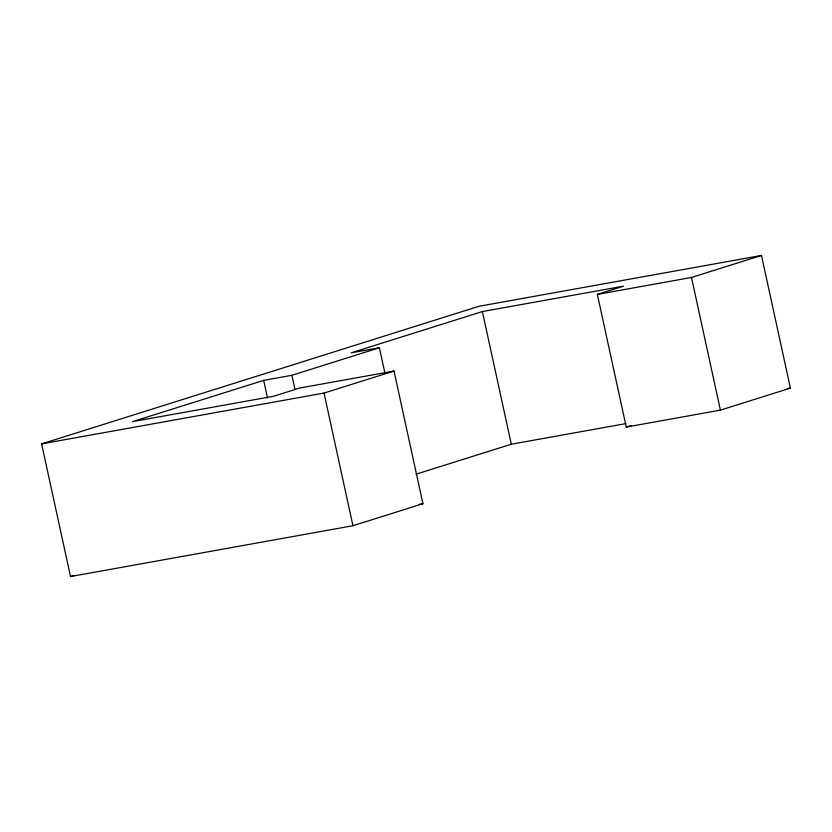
<?xml version="1.0" encoding="UTF-8"?>
<svg xmlns="http://www.w3.org/2000/svg" width="832" height="832" viewBox="0 0 832 832"><rect width="100%" height="100%" fill="white"/><g stroke="black" fill="none" stroke-linecap="round" stroke-linejoin="round"><path stroke-width="1.25" d="M379.382 347.766L291.897 375.284L263.65 380.37L132.413 421.658L273.624 396.25L299.874 387.993L394.014 371.051L422.937 503.714L352.945 525.73L70.522 576.545L41.6 443.882L479.055 306.27L761.478 255.455L790.4 388.118L720.408 410.134L626.267 427.076L597.345 294.414L623.584 286.156L482.373 311.563L351.146 352.841L379.382 347.766L384.894 373.027M41.6 443.882L324.022 393.068L394.014 371.051M597.345 294.414L691.486 277.472L761.478 255.455M70.522 576.545L74.246 575.38M415.969 474.209L511.306 444.226L625.799 423.623M626.267 427.076L631.041 425.568M787.842 388.575L790.4 388.118M419.12 504.4L422.937 503.714M691.486 277.472L720.408 410.134M482.373 311.563L511.306 444.226M324.022 393.068L352.945 525.73M291.897 375.284L294.923 389.189M263.65 380.37L267.509 398.06"/></g></svg>
